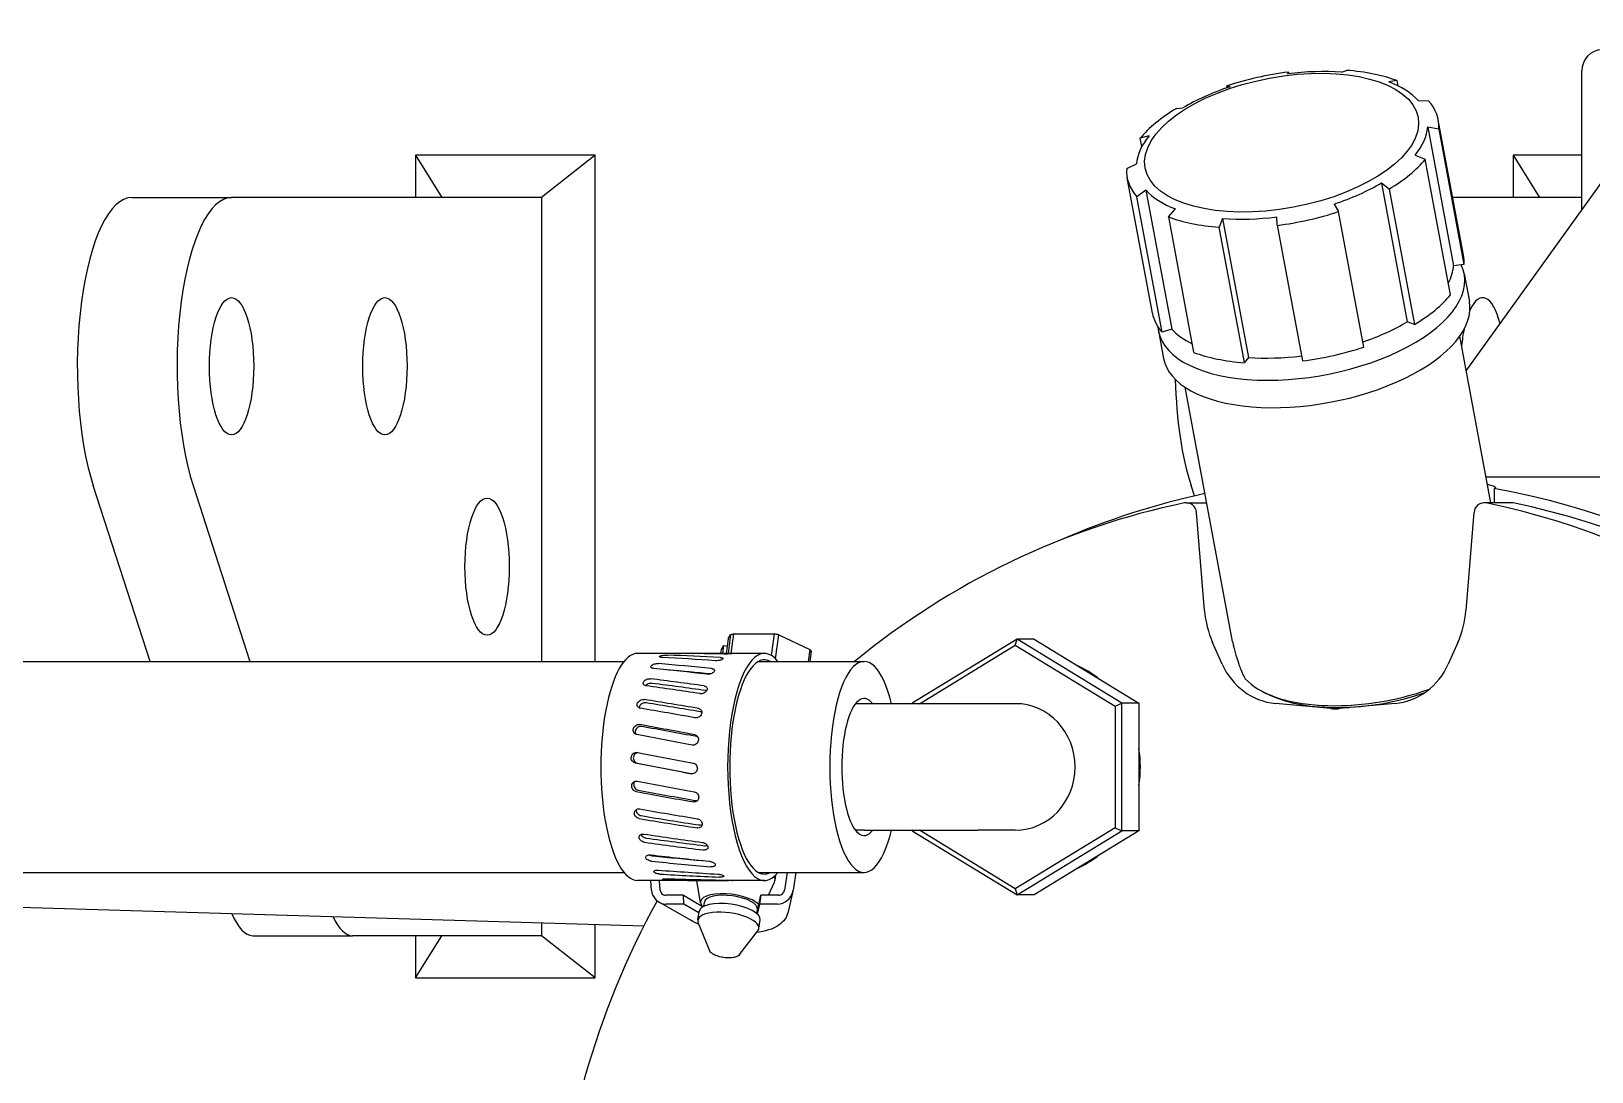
# Model space of a CAD drawing. Header units: millimetres. Extents: x -360063 to 84100, y -179792 to 59400.
# Drawn here: x 7804.4 to 7952.4, y 44048.3 to 44146.9 of the extents above; entities that cross this region are included whole.
import ezdxf

# ---------------------------------------------------------------- set-up
doc = ezdxf.new("R2010")
doc.units = ezdxf.units.MM
doc.header["$LTSCALE"] = 100
doc.layers.add('Visible', color=7, linetype='Continuous', lineweight=25)

msp = doc.modelspace()

# ---------------------------------------------------------------- linework, layer by layer
at = {"layer": 'Visible'}
for p, q in [((7923.58, 44143.05), (7923.48, 44142.89)), ((7923.58, 44143.05), (7923.61, 44142.9)), ((7928.62, 44143.04), (7929.08, 44143.22)), ((7951.41, 44129.98), (7951.41, 44143.17)), ((7918.05, 44141.67), (7917.75, 44141.75)), ((7917.79, 44141.58), (7917.75, 44141.75)), ((7933.88, 44142.25), (7933.1, 44142.13)), ((7933.88, 44142.25), (7933.97, 44141.75)), ((7912.96, 44139.61), (7913.57, 44139.67)), ((7935.89, 44140.36), (7936.87, 44140.35)), ((7940.19, 44125.69), (7937.79, 44138.54)), ((7940.45, 44114.74), (7958.06, 44139.24)), ((7910.37, 44137.03), (7909.53, 44136.78)), ((7909.68, 44135.99), (7909.53, 44136.78)), ((7937.84, 44137.66), (7936.79, 44137.85)), ((7936.79, 44137.85), (7939.25, 44124.69)), ((7937.84, 44137.66), (7940.23, 44124.81)), ((7840.81, 44135.17), (7840.81, 44131.17)), ((7840.81, 44135.17), (7843.3, 44131.17)), ((7857.84, 44135.17), (7840.81, 44135.17)), ((7857.84, 44135.17), (7852.76, 44131.17)), ((7857.84, 44087.17), (7857.84, 44135.17)), ((7908.25, 44133.92), (7909.18, 44134.36)), ((7935.6, 44135.18), (7936.56, 44134.8)), ((7938.96, 44121.95), (7936.56, 44134.8)), ((7944.91, 44135.17), (7944.91, 44131.17)), ((7944.91, 44135.17), (7947.4, 44131.17)), ((7951.41, 44135.17), (7944.91, 44135.17)), ((7910.7, 44120.2), (7908.3, 44133.04)), ((7933.13, 44131.97), (7932.4, 44132.54)), ((7932.4, 44132.54), (7934.85, 44119.38)), ((7813.91, 44131.17), (7823.37, 44131.17)), ((7852.76, 44131.17), (7823.37, 44131.17)), ((7852.76, 44131.17), (7852.76, 44087.17)), ((7910.08, 44131.85), (7909.22, 44131.23)), ((7911.62, 44118.39), (7909.22, 44131.23)), ((7910.08, 44131.85), (7912.54, 44118.69)), ((7933.13, 44131.97), (7935.53, 44119.13)), ((7951.41, 44131.17), (7939.17, 44131.17)), ((7912.21, 44129.33), (7912.87, 44130.08)), ((7912.21, 44129.33), (7914.6, 44116.49)), ((7922.51, 44128.53), (7922.49, 44129.33)), ((7927.92, 44130.54), (7928.34, 44129.83)), ((7930.73, 44116.99), (7928.34, 44129.83)), ((7917.35, 44129.17), (7917.01, 44128.36)), ((7919.41, 44115.51), (7917.01, 44128.36)), ((7917.35, 44129.17), (7919.81, 44116.01)), ((7922.51, 44128.53), (7924.91, 44115.68)), ((7940.23, 44124.81), (7939.25, 44124.69)), ((7940.26, 44123.92), (7940.75, 44121.32)), ((7935.53, 44119.13), (7934.85, 44119.38)), ((7911.26, 44118.51), (7911.75, 44115.91)), ((7912.54, 44118.69), (7911.62, 44118.39)), ((7942.78, 44102.22), (7939.84, 44118.03)), ((7919.81, 44116.01), (7919.41, 44115.51)), ((7918.28, 44089.08), (7913.78, 44113.17)), ((7942.33, 44104.67), (7969.37, 44104.67)), ((7815.64, 44087.17), (7810.25, 44103.86)), ((7819.72, 44103.86), (7825.11, 44087.17)), ((7914.68, 44102.87), (7914.36, 44103.86)), ((7943.11, 44103.57), (7943.11, 44102.22)), ((7913.92, 44102.22), (7915.83, 44102.22)), ((7915.64, 44091.99), (7914.87, 44101.31)), ((7941.18, 44101.31), (7940.41, 44091.99)), ((7944.71, 44102.22), (7942.13, 44102.22)), ((7870.69, 44089.7), (7870.45, 44087.94)), ((7870.45, 44089.31), (7870.69, 44089.7)), ((7870.75, 44087.94), (7871.01, 44089.79)), ((7871.01, 44089.79), (7874.82, 44089.79)), ((7874.82, 44089.79), (7874.54, 44087.75)), ((7874.96, 44087.41), (7875.28, 44089.7)), ((7875.28, 44089.7), (7878.22, 44088.32)), ((7864.86, 44087.94), (7861.87, 44087.94)), ((7873.89, 44087.94), (7869.73, 44087.94)), ((7869.77, 44087.94), (7869.82, 44088.32)), ((7869.82, 44088.32), (7870.06, 44088.7)), ((7869.96, 44087.94), (7870.06, 44088.7)), ((7870.06, 44088.7), (7870.35, 44088.64)), ((7870.45, 44089.31), (7870.26, 44087.94)), ((7878.22, 44088.32), (7878.06, 44087.17)), ((7878.23, 44087.17), (7878.36, 44088.13)), ((7897.86, 44089.29), (7887.92, 44083.23)), ((7888.6, 44083.17), (7897.69, 44088.72)), ((7897.69, 44088.72), (7897.86, 44089.29)), ((7897.69, 44088.72), (7907.16, 44082.94)), ((7907.79, 44083.23), (7897.86, 44089.29)), ((7899.47, 44089.29), (7897.86, 44089.29)), ((7899.47, 44089.29), (7909.41, 44083.23)), ((7917.31, 44086.92), (7916.4, 44088.97)), ((7939.65, 44088.97), (7938.74, 44086.92)), ((7732.55, 44087.17), (7860.58, 44087.17)), ((7873.31, 44087.17), (7883.35, 44087.17)), ((7921.76, 44084.01), (7921.29, 44084.24)), ((7883.35, 44083.17), (7882.54, 44083.17)), ((7894.14, 44083.17), (7883.35, 44083.17)), ((7887.99, 44083.17), (7887.92, 44083.23)), ((7887.92, 44083.23), (7887.92, 44083.17)), ((7897.69, 44083.17), (7894.14, 44083.17)), ((7907.16, 44082.94), (7907.79, 44083.23)), ((7907.16, 44082.94), (7907.16, 44071.4)), ((7909.41, 44083.23), (7907.79, 44083.23)), ((7907.79, 44071.11), (7907.79, 44083.23)), ((7909.41, 44083.23), (7909.41, 44071.11)), ((7927.61, 44082.71), (7922.35, 44083.19)), ((7933.7, 44083.19), (7928.44, 44082.71)), ((7929.07, 44082.81), (7929.32, 44082.79)), ((7883.35, 44071.17), (7882.54, 44071.17)), ((7883.35, 44071.17), (7894.14, 44071.17)), ((7887.99, 44071.17), (7887.92, 44071.11)), ((7887.92, 44071.17), (7887.92, 44071.11)), ((7887.92, 44071.11), (7897.86, 44065.05)), ((7897.69, 44065.62), (7888.6, 44071.17)), ((7897.69, 44071.17), (7894.14, 44071.17)), ((7907.16, 44071.4), (7897.69, 44065.62)), ((7897.86, 44065.05), (7907.79, 44071.11)), ((7909.41, 44071.11), (7899.47, 44065.05)), ((7907.16, 44071.4), (7907.79, 44071.11)), ((7909.41, 44071.11), (7907.79, 44071.11)), ((7732.55, 44067.17), (7860.58, 44067.17)), ((7873.31, 44067.17), (7883.35, 44067.17)), ((7876.04, 44067.17), (7875.79, 44065.48)), ((7876.87, 44067.17), (7876.62, 44065.48)), ((7862.45, 44062.07), (7708.14, 44066.71)), ((7869.91, 44066.4), (7861.87, 44066.4)), ((7863.19, 44065.48), (7863.12, 44066.4)), ((7864.02, 44065.48), (7863.95, 44066.4)), ((7867.83, 44064.28), (7867.5, 44066.4)), ((7873.89, 44066.4), (7870.84, 44066.4)), ((7874.29, 44065.01), (7874.86, 44066.24)), ((7874.91, 44066.4), (7874.98, 44066.95)), ((7866.94, 44062.6), (7863.91, 44064.35)), ((7866.21, 44065.01), (7864.52, 44065.01)), ((7866.27, 44064.17), (7864.59, 44064.17)), ((7866.21, 44065.01), (7868.09, 44063.92)), ((7866.27, 44064.17), (7866.21, 44065.01)), ((7867.69, 44063.35), (7866.27, 44064.17)), ((7868.16, 44063.95), (7868.21, 44064.35)), ((7873.44, 44064.17), (7873.22, 44063.22)), ((7873.23, 44063.55), (7873.56, 44065.01)), ((7873.56, 44065.01), (7873.44, 44064.17)), ((7875.13, 44064.17), (7873.44, 44064.17)), ((7875.25, 44065.01), (7873.56, 44065.01)), ((7876.6, 44065.38), (7876.15, 44063.42)), ((7897.69, 44065.62), (7897.86, 44065.05)), ((7899.47, 44065.05), (7897.86, 44065.05)), ((7867.59, 44062.66), (7867.7, 44063.47)), ((7873.19, 44063.26), (7873.24, 44063.65)), ((7852.76, 44062.36), (7852.76, 44061.17)), ((7857.84, 44057.17), (7857.84, 44062.21)), ((7868.69, 44059.78), (7867.62, 44062.42)), ((7871.53, 44059.38), (7873.28, 44061.63)), ((7873.38, 44061.85), (7873.49, 44062.67)), ((7825.38, 44061.17), (7834.84, 44061.17)), ((7852.76, 44061.17), (7834.84, 44061.17)), ((7840.81, 44057.17), (7843.3, 44061.17)), ((7840.81, 44061.17), (7840.81, 44057.17)), ((7857.84, 44057.17), (7852.76, 44061.17)), ((7840.81, 44057.17), (7857.84, 44057.17))]:
    msp.add_line(p, q, dxfattribs=at)
for centre, major_axis, ratio, start_param, end_param in [((7907.19, 43800.17), (0, 476.5), 0.946407, 0.109602, 2.931834), ((7901.38, 43800.17), (0, 461), 0.946407, 6.257012, 9.247012), ((7953.3, 44143.17), (0, 2), 0.946407, 0, 1.570796), ((7923.05, 44135.79), (14.75, 2.75), 0.473204, 1.446848, 1.848274), ((7922.99, 44136.11), (13.76, 2.57), 0.473204, 1.062876, 1.446848), ((7923.05, 44135.79), (14.75, 2.75), 0.473204, 0.66145, 1.062876), ((7922.99, 44136.11), (13.76, 2.57), 0.473204, 1.848274, 2.232247), ((7922.99, 44136.11), (13.76, 2.57), 0.473204, 0.277478, 0.66145), ((7923.05, 44135.79), (14.75, 2.75), 0.473204, 6.159237, 6.560663), ((7923.05, 44135.79), (14.75, 2.75), 0.473204, 2.232247, 2.633672), ((7922.99, 44136.11), (-13.76, -2.57), 0.473204, 5.775265, 6.159237), ((7922.99, 44136.11), (13.76, 2.57), 0.473204, 5.775265, 6.159237), ((7923.05, 44135.79), (-14.75, -2.75), 0.473204, 6.159237, 6.560663), ((7923.05, 44135.79), (-14.75, -2.75), 0.473204, 2.232247, 2.633672), ((7922.99, 44136.11), (-13.76, -2.57), 0.473204, 1.848274, 2.232247), ((7813.91, 44115.17), (0, 16), 0.322975, 0, 2.356194), ((7823.37, 44115.17), (0, 16), 0.322975, 0, 2.356194), ((7922.99, 44136.11), (-13.76, -2.57), 0.473204, 0.277478, 0.66145), ((7923.05, 44135.79), (-14.75, -2.75), 0.473204, 0.66145, 1.062876), ((7922.99, 44136.11), (-13.76, -2.57), 0.473204, 1.062876, 1.446848), ((7923.05, 44135.79), (-14.75, -2.75), 0.473204, 1.446848, 1.848274), ((7925.44, 44122.94), (14.75, 2.75), 0.473204, 6.159237, 6.283185), ((7925.76, 44121.21), (14.5, 2.7), 0.473204, 3.083056, 6.412428), ((7925.44, 44122.94), (13.76, 2.57), 0.473204, 5.923959, 6.159237), ((7925.44, 44122.94), (-14.75, -2.75), 0.473204, 2.232247, 2.633672), ((7942.01, 44115.17), (0, 6.5), 0.322975, 5.381474, 6.899903), ((7926.25, 44118.61), (-14.5, -2.7), 0.473204, 0, 3.141593), ((7925.44, 44122.94), (-14.75, -2.75), 0.473204, 0, 0.277478), ((7925.44, 44122.94), (-13.76, -2.57), 0.473204, 1.86868, 2.232247), ((7925.44, 44122.94), (-13.76, -2.57), 0.473204, 0.277478, 0.563358), ((7942.01, 44115.17), (0, 6.5), 0.322975, 1.000119, 1.267787), ((7925.44, 44122.94), (-14.75, -2.75), 0.473204, 0.66145, 1.062876), ((7925.44, 44122.94), (-13.76, -2.57), 0.473204, 1.062876, 1.437944), ((7925.44, 44122.94), (-14.75, -2.75), 0.473204, 1.446848, 1.848274), ((7918.01, 44115.17), (0, 16), 0.322975, 1.649318, 2.356194), ((7930.61, 44025.17), (0, 79.5), 0.946407, 0.199935, 0.391041), ((7930.61, 44025.17), (0, -79.5), 0.946407, 0.055233, 2.97471), ((7928.02, 44025.17), (0, 78.5), 0.946407, 0.193462, 0.660299), ((7913.92, 44101.22), (0, 1), 0.946407, 4.799655, 6.476647), ((7928.02, 44025.17), (0, 78.5), 0.946407, 3.199258, 6.089723), ((7930.61, 44025.17), (0, 78.5), 0.946407, 3.167839, 6.089723), ((7942.13, 44101.22), (0, 1), 0.946407, 6.089723, 7.766715), ((7944.71, 44101.22), (0, 1), 0.946407, 6.089723, 6.283185), ((7924.12, 44092.77), (0, 9), 0.946407, 1.658063, 2.007129), ((7931.93, 44092.77), (0, -9), 0.946407, 1.134464, 1.48353), ((7874.09, 44088.22), (4.4, -0.61), 0.373901, 2.39679, 2.503371), ((7874.09, 44088.22), (4.4, -0.61), 0.373901, 1.349593, 1.456174), ((7861.87, 44077.17), (0, 10.77), 0.322975, 0, 3.141593), ((7865.17, 44077.17), (-52.94, 0.18), 0.203397, 4.620361, 4.714837), ((7870.58, 44077.17), (-52.94, 0.18), 0.203397, 4.713335, 4.78039), ((7873.89, 44077.17), (0, -10.77), 0.322975, 2.761256, 6.663522), ((7873.89, 44077.17), (0, -10.16), 0.322975, 2.963888, 6.46089), ((7874.09, 44088.22), (4.4, -0.61), 0.373901, 0.302395, 0.408976), ((7883.35, 44077.17), (0, -10), 0.326, 2.214297, 7.210481), ((7936.69, 44062.64), (-18.17, 28.33), 0.12397, 0.305795, 0.466491), ((7865.17, 44077.17), (-53.42, 5.84), 0.169364, 4.669657, 4.764134), ((7870.58, 44077.17), (-53.42, 5.84), 0.169364, 4.762631, 4.857108), ((7865.17, 44077.17), (-53.07, 3.16), 0.194007, 4.647611, 4.742088), ((7870.58, 44077.17), (-53.07, 3.16), 0.194007, 4.740585, 4.835062), ((7870.58, 44077.17), (50.4, -5.51), 0.169364, 1.625118, 1.703451), ((7899.63, 44077.17), (0, -10.48), 0.946407, 2.508437, 2.727551), ((7922.88, 44089.67), (0, -6.5), 0.946407, 5.148721, 6.195919), ((7933.17, 44089.67), (0, -6.5), 0.946407, 0.087266, 1.134464), ((7870.58, 44077.17), (53.98, -8.02), 0.133061, 1.634953, 1.72943), ((7870.58, 44077.17), (-50.92, 7.57), 0.133061, 4.7765, 4.876664), ((7931.66, 44089.6), (-13.03, -2.43), 0.473204, 0.288253, 1.900954), ((7870.58, 44077.17), (54.7, -9.6), 0.08939, 1.640236, 1.734713), ((7865.17, 44077.17), (53.98, -8.02), 0.133061, 1.541979, 1.636456), ((7883.35, 44077.17), (0, -6.5), 0.326, 2.746802, 6.677976), ((7931.74, 44089.17), (12.53, 2.34), 0.473204, 3.708647, 5.009278), ((7865.17, 44077.17), (54.7, -9.6), 0.08939, 1.547262, 1.641739), ((7870.58, 44077.17), (-51.6, 9.05), 0.08939, 4.781784, 4.881947), ((7897.69, 44077.17), (0, 6), 0.946407, 3.141593, 6.283185), ((7928.02, 44087.69), (0, -5), 0.946407, 6.195919, 6.370452), ((7870.58, 44077.17), (55.53, -10.51), 0.042295, 1.638144, 1.732621), ((7870.58, 44077.17), (-52.39, 9.92), 0.042295, 4.779692, 4.879855), ((7865.17, 44077.17), (55.53, -10.51), 0.042295, 1.54517, 1.639647), ((7865.17, 44077.17), (56.41, -10.77), 0.00502, 4.650928, 4.745405), ((7870.58, 44077.17), (56.41, -10.77), 0.00502, 4.557954, 4.652431), ((7865.17, 44077.17), (-53.21, 10.16), 0.00502, 1.509291, 1.608031), ((7899.63, 44077.17), (0, -10.48), 0.946407, 1.402442, 1.739151), ((7865.17, 44077.17), (57.27, -10.38), 0.05004, 4.661396, 4.755872), ((7870.58, 44077.17), (57.27, -10.38), 0.05004, 4.568422, 4.662898), ((7865.17, 44077.17), (-54.03, 9.79), 0.05004, 1.519758, 1.619921), ((7870.58, 44077.17), (58.08, -9.39), 0.090737, 4.579993, 4.67447), ((7865.17, 44077.17), (58.08, -9.39), 0.090737, 4.672967, 4.767444), ((7865.17, 44077.17), (-54.79, 8.86), 0.090737, 1.531329, 1.631493), ((7870.58, 44077.17), (58.78, -7.85), 0.125387, 4.591158, 4.685635), ((7865.17, 44077.17), (-55.45, 7.41), 0.125387, 1.542494, 1.642658), ((7865.17, 44077.17), (58.78, -7.85), 0.125387, 4.684132, 4.778609), ((7870.58, 44077.17), (59.33, -5.84), 0.15248, 4.601007, 4.695483), ((7865.17, 44077.17), (-55.97, 5.51), 0.15248, 1.552343, 1.637275), ((7899.63, 44077.17), (0, -10.48), 0.946407, 0.414042, 0.633156), ((7865.17, 44077.17), (59.33, -5.84), 0.15248, 4.693981, 4.788457), ((7870.58, 44077.17), (59.71, -3.47), 0.170741, 4.609297, 4.703774), ((7865.17, 44077.17), (59.71, -3.47), 0.170741, 4.702271, 4.796748), ((7870.58, 44077.17), (59.89, -0.88), 0.179235, 4.616422, 4.710899), ((7865.17, 44077.17), (59.89, -0.88), 0.179235, 4.709396, 4.803873), ((7871.13, 44066.92), (3.77, -0.52), 0.373901, 6.170065, 6.554398), ((7928.02, 44025.17), (0, -78.5), 0.946407, 4.187872, 6.035192), ((7864.49, 44065.48), (-0.89, 1.03), 0.926135, 0.896023, 2.46682), ((7864.49, 44065.48), (-0.32, 0.37), 0.926135, 0.896023, 2.46682), ((7870.73, 44064), (-2.89, 0.4), 0.373901, 3.619128, 6.645968), ((7870.6, 44063.07), (-2.89, 0.4), 0.373901, 3.141593, 6.283185), ((7870.73, 44064), (-2.52, 0.35), 0.373901, 3.141593, 6.283185), ((7875.32, 44065.48), (0.99, 1.01), 0.859927, 3.843026, 5.413823), ((7875.32, 44065.48), (0.356, 0.362), 0.859927, 3.843026, 5.413823), ((7825.38, 44071.17), (0, -10), 0.322975, 5.627258, 6.283185), ((7834.84, 44071.17), (0, -10), 0.322975, 5.676047, 6.283185), ((7870.48, 44062.25), (-2.89, 0.4), 0.373901, 2.929675, 6.495103)]:
    msp.add_ellipse(centre, major_axis=major_axis, ratio=ratio, start_param=start_param, end_param=end_param, dxfattribs=at)
for centre, major_axis, ratio in [((7922.94, 44136.37), (-12.94, -2.41), 0.473204), ((7823.37, 44115.17), (0, 6.5), 0.322975), ((7837.91, 44115.17), (0, 6.5), 0.322975), ((7847.6, 44096.17), (0, -6.5), 0.322975)]:
    msp.add_ellipse(centre, major_axis=major_axis, ratio=ratio, dxfattribs=at)
for points, knots in [([(7942.45, 44103.99), (7942.53, 44103.97), (7942.6, 44103.95), (7942.95, 44103.85), (7943.12, 44103.77), (7943.26, 44103.65), (7943.23, 44103.6), (7943.11, 44103.57)], [-0.982777, -0.982777, -0.982777, -0.982777, -0.9092327, -0.9092327, -0.6061551, -0.6061551, -0.3233184, -0.3233184, -0.3233184, -0.3233184]), ([(7865.08, 44087.94), (7865.05, 44087.94), (7865.02, 44087.94), (7864.94, 44087.94), (7864.9, 44087.94), (7864.87, 44087.94), (7864.87, 44087.94), (7864.86, 44087.94)], [-0.29753896, -0.29753896, -0.29753896, -0.29753896, -0.28725487, -0.28725487, -0.2681189, -0.2681189, -0.26607728, -0.26607728, -0.26607728, -0.26607728]), ([(7870.57, 44087.94), (7870.6, 44087.94), (7870.63, 44087.94), (7870.71, 44087.94), (7870.75, 44087.94), (7870.81, 44087.93), (7870.83, 44087.93), (7870.83, 44087.93), (7870.82, 44087.92), (7870.78, 44087.91), (7870.75, 44087.91), (7870.66, 44087.9), (7870.6, 44087.89), (7870.49, 44087.89), (7870.42, 44087.88), (7870.29, 44087.88), (7870.22, 44087.87), (7870.16, 44087.87), (7870.13, 44087.87), (7870.1, 44087.87), (7870.08, 44087.88)], [-0.1443435, -0.1443435, -0.1443435, -0.1443435, -0.1340594, -0.1340594, -0.1149235, -0.1149235, -0.0957789, -0.0957789, -0.0766343, -0.0766343, -0.0574564, -0.0574564, -0.0382786, -0.0382786, -0.0191393, -0.0191393, 0, 0, 0, 0.0088535, 0.0088535, 0.0088535, 0.0088535]), ([(7863.4, 44086.51), (7863.37, 44086.51), (7863.34, 44086.52), (7863.26, 44086.54), (7863.21, 44086.56), (7863.15, 44086.6), (7863.13, 44086.63), (7863.12, 44086.69), (7863.13, 44086.72), (7863.16, 44086.78), (7863.2, 44086.81), (7863.28, 44086.86), (7863.33, 44086.89), (7863.45, 44086.93), (7863.51, 44086.94), (7863.65, 44086.96), (7863.71, 44086.97), (7863.8, 44086.97), (7863.83, 44086.97), (7863.86, 44086.97)], [-0.297539, -0.297539, -0.297539, -0.297539, -0.2872549, -0.2872549, -0.2681189, -0.2681189, -0.2489743, -0.2489743, -0.2298297, -0.2298297, -0.2106519, -0.2106519, -0.191474, -0.191474, -0.1723347, -0.1723347, -0.1531954, -0.1531954, -0.1443419, -0.1443419, -0.1443419, -0.1443419]), ([(7864.21, 44087.56), (7864.18, 44087.56), (7864.15, 44087.56), (7864.07, 44087.57), (7864.03, 44087.58), (7863.97, 44087.6), (7863.95, 44087.62), (7863.94, 44087.65), (7863.95, 44087.66), (7863.99, 44087.69), (7864.03, 44087.7), (7864.11, 44087.73), (7864.17, 44087.74), (7864.28, 44087.76), (7864.35, 44087.76), (7864.49, 44087.77), (7864.55, 44087.78), (7864.64, 44087.78), (7864.67, 44087.78), (7864.7, 44087.77)], [-0.297539, -0.297539, -0.297539, -0.297539, -0.2872549, -0.2872549, -0.2681189, -0.2681189, -0.2489743, -0.2489743, -0.2298297, -0.2298297, -0.210663, -0.210663, -0.1914964, -0.1914964, -0.1723459, -0.1723459, -0.1531954, -0.1531954, -0.1443422, -0.1443422, -0.1443422, -0.1443422]), ([(7868.89, 44086.5), (7868.92, 44086.5), (7868.95, 44086.49), (7869.03, 44086.47), (7869.07, 44086.45), (7869.13, 44086.41), (7869.15, 44086.38), (7869.17, 44086.31), (7869.16, 44086.27), (7869.13, 44086.21), (7869.1, 44086.17), (7869.01, 44086.1), (7868.96, 44086.07), (7868.85, 44086.02), (7868.79, 44085.99), (7868.66, 44085.96), (7868.59, 44085.96), (7868.53, 44085.96), (7868.5, 44085.96), (7868.47, 44085.96), (7868.44, 44085.96)], [-0.1443435, -0.1443435, -0.1443435, -0.1443435, -0.1340594, -0.1340594, -0.1149235, -0.1149235, -0.0957789, -0.0957789, -0.0766343, -0.0766343, -0.0574564, -0.0574564, -0.0382786, -0.0382786, -0.0191393, -0.0191393, 0, 0, 0, 0.0088535, 0.0088535, 0.0088535, 0.0088535]), ([(7869.7, 44087.55), (7869.73, 44087.55), (7869.76, 44087.55), (7869.84, 44087.54), (7869.88, 44087.52), (7869.94, 44087.5), (7869.96, 44087.48), (7869.97, 44087.45), (7869.96, 44087.43), (7869.92, 44087.39), (7869.89, 44087.36), (7869.8, 44087.32), (7869.75, 44087.3), (7869.63, 44087.27), (7869.57, 44087.26), (7869.43, 44087.24), (7869.36, 44087.24), (7869.3, 44087.24), (7869.28, 44087.24), (7869.25, 44087.24), (7869.22, 44087.24)], [-0.1443435, -0.1443435, -0.1443435, -0.1443435, -0.1340594, -0.1340594, -0.1149235, -0.1149235, -0.0957789, -0.0957789, -0.0766343, -0.0766343, -0.0574564, -0.0574564, -0.0382786, -0.0382786, -0.0191393, -0.0191393, 0, 0, 0, 0.0088535, 0.0088535, 0.0088535, 0.0088535]), ([(7918.87, 44086.92), (7918.93, 44086.75), (7919, 44086.58), (7919.2, 44086.09), (7919.35, 44085.78), (7919.5, 44085.52)], [0.2812621, 0.2812621, 0.2812621, 0.2812621, 0.3377415, 0.3377415, 0.449448, 0.449448, 0.449448, 0.449448]), ([(7862.7, 44084.86), (7862.67, 44084.87), (7862.63, 44084.88), (7862.55, 44084.9), (7862.51, 44084.93), (7862.44, 44084.99), (7862.42, 44085.03), (7862.4, 44085.12), (7862.4, 44085.16), (7862.44, 44085.25), (7862.46, 44085.29), (7862.54, 44085.37), (7862.6, 44085.41), (7862.7, 44085.47), (7862.77, 44085.49), (7862.9, 44085.53), (7862.97, 44085.54), (7863.05, 44085.54), (7863.08, 44085.53), (7863.11, 44085.53)], [-0.297539, -0.297539, -0.297539, -0.297539, -0.2872549, -0.2872549, -0.2681189, -0.2681189, -0.2489743, -0.2489743, -0.2298297, -0.2298297, -0.210663, -0.210663, -0.1914964, -0.1914964, -0.1723459, -0.1723459, -0.1531954, -0.1531954, -0.1443422, -0.1443422, -0.1443422, -0.1443422]), ([(7863.25, 44085.09), (7863.22, 44085.1), (7863.19, 44085.1), (7863.1, 44085.1), (7863.04, 44085.09), (7862.91, 44085.06), (7862.84, 44085.03), (7862.73, 44084.97), (7862.68, 44084.94), (7862.64, 44084.89), (7862.63, 44084.89), (7862.63, 44084.88)], [0.14435538, 0.14435538, 0.14435538, 0.14435538, 0.15320907, 0.15320907, 0.17234884, 0.17234884, 0.1914886, 0.1914886, 0.21067165, 0.21067165, 0.21352975, 0.21352975, 0.21352975, 0.21352975]), ([(7862.15, 44082.73), (7862.12, 44082.73), (7862.09, 44082.74), (7862, 44082.78), (7861.96, 44082.81), (7861.89, 44082.89), (7861.86, 44082.93), (7861.83, 44083.04), (7861.83, 44083.1), (7861.85, 44083.2), (7861.88, 44083.26), (7861.95, 44083.36), (7862, 44083.41), (7862.1, 44083.48), (7862.16, 44083.51), (7862.29, 44083.56), (7862.36, 44083.57), (7862.45, 44083.57), (7862.47, 44083.56), (7862.5, 44083.56)], [-0.297539, -0.297539, -0.297539, -0.297539, -0.2872549, -0.2872549, -0.2681189, -0.2681189, -0.2489743, -0.2489743, -0.2298297, -0.2298297, -0.2106519, -0.2106519, -0.191474, -0.191474, -0.1723347, -0.1723347, -0.1531954, -0.1531954, -0.1443419, -0.1443419, -0.1443419, -0.1443419]), ([(7868.19, 44084.85), (7868.22, 44084.85), (7868.25, 44084.84), (7868.33, 44084.81), (7868.38, 44084.78), (7868.44, 44084.72), (7868.47, 44084.68), (7868.49, 44084.59), (7868.48, 44084.54), (7868.46, 44084.45), (7868.43, 44084.4), (7868.35, 44084.3), (7868.3, 44084.26), (7868.2, 44084.19), (7868.14, 44084.16), (7868.01, 44084.12), (7867.94, 44084.11), (7867.88, 44084.11), (7867.85, 44084.11), (7867.82, 44084.11), (7867.8, 44084.12)], [-0.1443435, -0.1443435, -0.1443435, -0.1443435, -0.1340595, -0.1340595, -0.1149235, -0.1149235, -0.0957789, -0.0957789, -0.0766343, -0.0766343, -0.0574676, -0.0574676, -0.038301, -0.038301, -0.0191505, -0.0191505, 0, 0, 0, 0.0088533, 0.0088533, 0.0088533, 0.0088533]), ([(7868.42, 44084.39), (7868.42, 44084.39), (7868.42, 44084.39), (7868.39, 44084.41), (7868.36, 44084.41), (7868.33, 44084.42)], [0.43973411, 0.43973411, 0.43973411, 0.43973411, 0.44049121, 0.44049121, 0.45077533, 0.45077533, 0.45077533, 0.45077533]), ([(7862.67, 44083.24), (7862.64, 44083.25), (7862.62, 44083.25), (7862.53, 44083.25), (7862.46, 44083.24), (7862.33, 44083.2), (7862.27, 44083.17), (7862.17, 44083.09), (7862.12, 44083.05), (7862.05, 44082.94), (7862.02, 44082.89), (7862.01, 44082.82), (7862.01, 44082.8), (7862, 44082.78)], [0.14435538, 0.14435538, 0.14435538, 0.14435538, 0.15320907, 0.15320907, 0.17234884, 0.17234884, 0.1914886, 0.1914886, 0.21067165, 0.21067165, 0.2298547, 0.2298547, 0.23632972, 0.23632972, 0.23632972, 0.23632972]), ([(7867.64, 44082.71), (7867.68, 44082.71), (7867.71, 44082.7), (7867.79, 44082.67), (7867.84, 44082.63), (7867.91, 44082.55), (7867.94, 44082.5), (7867.97, 44082.39), (7867.97, 44082.34), (7867.95, 44082.22), (7867.93, 44082.16), (7867.86, 44082.05), (7867.81, 44082), (7867.71, 44081.92), (7867.66, 44081.88), (7867.53, 44081.84), (7867.46, 44081.83), (7867.4, 44081.83), (7867.38, 44081.83), (7867.35, 44081.83), (7867.32, 44081.83)], [-0.1443435, -0.1443435, -0.1443435, -0.1443435, -0.1340594, -0.1340594, -0.1149235, -0.1149235, -0.0957789, -0.0957789, -0.0766343, -0.0766343, -0.0574564, -0.0574564, -0.0382786, -0.0382786, -0.0191393, -0.0191393, 0, 0, 0, 0.0088535, 0.0088535, 0.0088535, 0.0088535]), ([(7867.96, 44082.34), (7867.95, 44082.35), (7867.93, 44082.36), (7867.88, 44082.39), (7867.84, 44082.39), (7867.81, 44082.4)], [0.43318713, 0.43318713, 0.43318713, 0.43318713, 0.44049121, 0.44049121, 0.45077533, 0.45077533, 0.45077533, 0.45077533]), ([(7861.8, 44080.24), (7861.76, 44080.24), (7861.73, 44080.25), (7861.64, 44080.29), (7861.59, 44080.33), (7861.52, 44080.41), (7861.49, 44080.47), (7861.45, 44080.59), (7861.44, 44080.65), (7861.46, 44080.77), (7861.48, 44080.84), (7861.54, 44080.95), (7861.58, 44081.01), (7861.68, 44081.09), (7861.74, 44081.13), (7861.86, 44081.18), (7861.93, 44081.19), (7862.02, 44081.19), (7862.05, 44081.19), (7862.07, 44081.18)], [-0.297539, -0.297539, -0.297539, -0.297539, -0.2872549, -0.2872549, -0.2681189, -0.2681189, -0.2489743, -0.2489743, -0.2298297, -0.2298297, -0.2106519, -0.2106519, -0.191474, -0.191474, -0.1723347, -0.1723347, -0.1531954, -0.1531954, -0.1443419, -0.1443419, -0.1443419, -0.1443419]), ([(7862.26, 44081.01), (7862.24, 44081.01), (7862.21, 44081.01), (7862.12, 44081.01), (7862.05, 44081), (7861.93, 44080.95), (7861.87, 44080.92), (7861.77, 44080.83), (7861.73, 44080.78), (7861.67, 44080.66), (7861.65, 44080.6), (7861.63, 44080.48), (7861.64, 44080.41), (7861.67, 44080.32), (7861.68, 44080.3), (7861.69, 44080.27)], [0.1443554, 0.1443554, 0.1443554, 0.1443554, 0.1532091, 0.1532091, 0.1723488, 0.1723488, 0.1914886, 0.1914886, 0.2106717, 0.2106717, 0.2298547, 0.2298547, 0.2490004, 0.2490004, 0.2586836, 0.2586836, 0.2586836, 0.2586836]), ([(7867.29, 44080.22), (7867.32, 44080.21), (7867.35, 44080.2), (7867.44, 44080.17), (7867.49, 44080.13), (7867.57, 44080.04), (7867.6, 44079.99), (7867.64, 44079.87), (7867.65, 44079.8), (7867.64, 44079.68), (7867.62, 44079.61), (7867.56, 44079.49), (7867.52, 44079.43), (7867.43, 44079.34), (7867.37, 44079.3), (7867.25, 44079.25), (7867.19, 44079.24), (7867.13, 44079.24), (7867.1, 44079.24), (7867.07, 44079.24), (7867.04, 44079.25)], [-0.1443435, -0.1443435, -0.1443435, -0.1443435, -0.1340595, -0.1340595, -0.1149235, -0.1149235, -0.0957789, -0.0957789, -0.0766343, -0.0766343, -0.0574676, -0.0574676, -0.038301, -0.038301, -0.0191505, -0.0191505, 0, 0, 0, 0.0088533, 0.0088533, 0.0088533, 0.0088533]), ([(7867.58, 44080.01), (7867.58, 44080.02), (7867.58, 44080.02), (7867.54, 44080.03), (7867.51, 44080.04), (7867.48, 44080.05)], [0.43949333, 0.43949333, 0.43949333, 0.43949333, 0.44049121, 0.44049121, 0.45077533, 0.45077533, 0.45077533, 0.45077533]), ([(7861.66, 44077.55), (7861.62, 44077.55), (7861.59, 44077.57), (7861.5, 44077.6), (7861.44, 44077.64), (7861.36, 44077.73), (7861.32, 44077.79), (7861.28, 44077.92), (7861.27, 44077.98), (7861.27, 44078.11), (7861.29, 44078.18), (7861.34, 44078.3), (7861.38, 44078.36), (7861.47, 44078.45), (7861.52, 44078.49), (7861.64, 44078.54), (7861.71, 44078.55), (7861.8, 44078.55), (7861.82, 44078.55), (7861.85, 44078.55)], [-0.297539, -0.297539, -0.297539, -0.297539, -0.2872549, -0.2872549, -0.2681189, -0.2681189, -0.2489743, -0.2489743, -0.2298297, -0.2298297, -0.210663, -0.210663, -0.1914964, -0.1914964, -0.1723459, -0.1723459, -0.1531954, -0.1531954, -0.1443422, -0.1443422, -0.1443422, -0.1443422]), ([(7861.93, 44078.53), (7861.88, 44078.53), (7861.83, 44078.52), (7861.72, 44078.47), (7861.66, 44078.43), (7861.57, 44078.34), (7861.54, 44078.28), (7861.48, 44078.16), (7861.47, 44078.09), (7861.46, 44077.96), (7861.48, 44077.9), (7861.52, 44077.77), (7861.56, 44077.71), (7861.64, 44077.62), (7861.7, 44077.58), (7861.79, 44077.54), (7861.82, 44077.53), (7861.85, 44077.53)], [0.1570592, 0.1570592, 0.1570592, 0.1570592, 0.1723614, 0.1723614, 0.1915138, 0.1915138, 0.2106842, 0.2106842, 0.2298547, 0.2298547, 0.2490004, 0.2490004, 0.2681461, 0.2681461, 0.2872821, 0.2872821, 0.2975663, 0.2975663, 0.2975663, 0.2975663]), ([(7867.15, 44077.53), (7867.18, 44077.53), (7867.22, 44077.52), (7867.31, 44077.48), (7867.36, 44077.44), (7867.44, 44077.35), (7867.48, 44077.29), (7867.53, 44077.16), (7867.54, 44077.1), (7867.54, 44076.97), (7867.53, 44076.9), (7867.48, 44076.77), (7867.45, 44076.72), (7867.36, 44076.63), (7867.31, 44076.59), (7867.19, 44076.54), (7867.13, 44076.52), (7867.07, 44076.52), (7867.04, 44076.52), (7867.01, 44076.53), (7866.98, 44076.53)], [-0.1443435, -0.1443435, -0.1443435, -0.1443435, -0.1340595, -0.1340595, -0.1149235, -0.1149235, -0.0957789, -0.0957789, -0.0766343, -0.0766343, -0.0574676, -0.0574676, -0.038301, -0.038301, -0.0191505, -0.0191505, 0, 0, 0, 0.0088533, 0.0088533, 0.0088533, 0.0088533]), ([(7861.74, 44074.84), (7861.7, 44074.84), (7861.67, 44074.85), (7861.57, 44074.89), (7861.52, 44074.93), (7861.43, 44075.02), (7861.39, 44075.07), (7861.33, 44075.2), (7861.31, 44075.26), (7861.31, 44075.39), (7861.31, 44075.46), (7861.36, 44075.58), (7861.39, 44075.64), (7861.47, 44075.73), (7861.53, 44075.77), (7861.64, 44075.82), (7861.71, 44075.83), (7861.79, 44075.83), (7861.82, 44075.83), (7861.85, 44075.82)], [-0.297539, -0.297539, -0.297539, -0.297539, -0.2872549, -0.2872549, -0.2681189, -0.2681189, -0.2489743, -0.2489743, -0.2298297, -0.2298297, -0.210663, -0.210663, -0.1914964, -0.1914964, -0.1723459, -0.1723459, -0.1531954, -0.1531954, -0.1443422, -0.1443422, -0.1443422, -0.1443422]), ([(7861.62, 44075.81), (7861.58, 44075.76), (7861.55, 44075.71), (7861.51, 44075.59), (7861.5, 44075.52), (7861.51, 44075.4), (7861.52, 44075.33), (7861.58, 44075.21), (7861.62, 44075.15), (7861.71, 44075.06), (7861.77, 44075.02), (7861.86, 44074.99), (7861.89, 44074.98), (7861.93, 44074.97)], [0.1929889, 0.1929889, 0.1929889, 0.1929889, 0.2106842, 0.2106842, 0.2298547, 0.2298547, 0.2490004, 0.2490004, 0.2681461, 0.2681461, 0.2872821, 0.2872821, 0.2975663, 0.2975663, 0.2975663, 0.2975663]), ([(7867.23, 44074.82), (7867.26, 44074.81), (7867.3, 44074.8), (7867.39, 44074.77), (7867.45, 44074.73), (7867.54, 44074.64), (7867.58, 44074.58), (7867.64, 44074.46), (7867.66, 44074.4), (7867.67, 44074.27), (7867.66, 44074.21), (7867.63, 44074.09), (7867.59, 44074.03), (7867.52, 44073.95), (7867.47, 44073.91), (7867.35, 44073.86), (7867.29, 44073.85), (7867.23, 44073.85), (7867.2, 44073.85), (7867.17, 44073.85), (7867.14, 44073.86)], [-0.1443435, -0.1443435, -0.1443435, -0.1443435, -0.1340595, -0.1340595, -0.1149235, -0.1149235, -0.0957789, -0.0957789, -0.0766343, -0.0766343, -0.0574676, -0.0574676, -0.038301, -0.038301, -0.0191505, -0.0191505, 0, 0, 0, 0.0088533, 0.0088533, 0.0088533, 0.0088533]), ([(7862.03, 44072.27), (7862, 44072.28), (7861.96, 44072.29), (7861.87, 44072.32), (7861.81, 44072.36), (7861.71, 44072.44), (7861.66, 44072.49), (7861.6, 44072.6), (7861.58, 44072.67), (7861.56, 44072.78), (7861.56, 44072.85), (7861.6, 44072.96), (7861.63, 44073.01), (7861.7, 44073.1), (7861.75, 44073.13), (7861.86, 44073.18), (7861.92, 44073.19), (7862.01, 44073.19), (7862.04, 44073.19), (7862.07, 44073.19)], [-0.297539, -0.297539, -0.297539, -0.297539, -0.2872549, -0.2872549, -0.2681189, -0.2681189, -0.2489743, -0.2489743, -0.2298297, -0.2298297, -0.210663, -0.210663, -0.1914964, -0.1914964, -0.1723459, -0.1723459, -0.1531954, -0.1531954, -0.1443422, -0.1443422, -0.1443422, -0.1443422]), ([(7861.74, 44073.12), (7861.74, 44073.08), (7861.74, 44073.04), (7861.75, 44072.94), (7861.77, 44072.88), (7861.84, 44072.77), (7861.88, 44072.72), (7861.98, 44072.64), (7862.04, 44072.6), (7862.14, 44072.57), (7862.17, 44072.56), (7862.21, 44072.55)], [0.21686265, 0.21686265, 0.21686265, 0.21686265, 0.2298547, 0.2298547, 0.24900042, 0.24900042, 0.26814613, 0.26814613, 0.28728214, 0.28728214, 0.29756626, 0.29756626, 0.29756626, 0.29756626]), ([(7867.34, 44073.99), (7867.37, 44073.98), (7867.4, 44073.98), (7867.42, 44073.98), (7867.47, 44073.98), (7867.52, 44073.99), (7867.57, 44074)], [0.29756471, 0.29756471, 0.29756471, 0.29756471, 0.30641814, 0.30641814, 0.30641814, 0.32158132, 0.32158132, 0.32158132, 0.32158132]), ([(7867.53, 44072.26), (7867.56, 44072.25), (7867.6, 44072.24), (7867.7, 44072.21), (7867.76, 44072.17), (7867.85, 44072.1), (7867.9, 44072.04), (7867.97, 44071.93), (7867.99, 44071.88), (7868.01, 44071.76), (7868.01, 44071.71), (7867.98, 44071.6), (7867.96, 44071.55), (7867.89, 44071.47), (7867.84, 44071.44), (7867.73, 44071.4), (7867.67, 44071.38), (7867.61, 44071.38), (7867.58, 44071.38), (7867.55, 44071.39), (7867.52, 44071.39)], [-0.1443435, -0.1443435, -0.1443435, -0.1443435, -0.1340595, -0.1340595, -0.1149235, -0.1149235, -0.0957789, -0.0957789, -0.0766343, -0.0766343, -0.0574676, -0.0574676, -0.038301, -0.038301, -0.0191505, -0.0191505, 0, 0, 0, 0.0088533, 0.0088533, 0.0088533, 0.0088533]), ([(7867.7, 44071.67), (7867.72, 44071.67), (7867.75, 44071.66), (7867.78, 44071.66), (7867.84, 44071.66), (7867.9, 44071.67), (7867.98, 44071.7), (7867.99, 44071.71), (7868.01, 44071.72)], [0.29756471, 0.29756471, 0.29756471, 0.29756471, 0.30641814, 0.30641814, 0.30641814, 0.32557049, 0.32557049, 0.33147589, 0.33147589, 0.33147589, 0.33147589]), ([(7862.53, 44070.02), (7862.49, 44070.03), (7862.46, 44070.04), (7862.36, 44070.07), (7862.3, 44070.1), (7862.19, 44070.16), (7862.14, 44070.21), (7862.07, 44070.3), (7862.04, 44070.36), (7862.02, 44070.46), (7862.01, 44070.51), (7862.04, 44070.61), (7862.06, 44070.65), (7862.13, 44070.73), (7862.18, 44070.76), (7862.29, 44070.8), (7862.35, 44070.81), (7862.44, 44070.81), (7862.47, 44070.81), (7862.5, 44070.8)], [-0.297539, -0.297539, -0.297539, -0.297539, -0.2872549, -0.2872549, -0.2681189, -0.2681189, -0.2489743, -0.2489743, -0.2298297, -0.2298297, -0.2106519, -0.2106519, -0.191474, -0.191474, -0.1723347, -0.1723347, -0.1531954, -0.1531954, -0.1443419, -0.1443419, -0.1443419, -0.1443419]), ([(7862.19, 44070.76), (7862.21, 44070.73), (7862.23, 44070.69), (7862.29, 44070.61), (7862.34, 44070.57), (7862.44, 44070.5), (7862.51, 44070.47), (7862.61, 44070.44), (7862.64, 44070.43), (7862.68, 44070.43)], [0.23623721, 0.23623721, 0.23623721, 0.23623721, 0.24900042, 0.24900042, 0.26814613, 0.26814613, 0.28728214, 0.28728214, 0.29756626, 0.29756626, 0.29756626, 0.29756626]), ([(7863.19, 44068.23), (7863.16, 44068.24), (7863.12, 44068.24), (7863.02, 44068.26), (7862.95, 44068.29), (7862.84, 44068.34), (7862.79, 44068.37), (7862.71, 44068.44), (7862.68, 44068.48), (7862.65, 44068.56), (7862.64, 44068.6), (7862.66, 44068.68), (7862.68, 44068.71), (7862.74, 44068.77), (7862.79, 44068.79), (7862.89, 44068.83), (7862.95, 44068.83), (7863.04, 44068.83), (7863.07, 44068.83), (7863.1, 44068.83)], [-0.297539, -0.297539, -0.297539, -0.297539, -0.2872549, -0.2872549, -0.2681189, -0.2681189, -0.2489743, -0.2489743, -0.2298297, -0.2298297, -0.2106519, -0.2106519, -0.191474, -0.191474, -0.1723347, -0.1723347, -0.1531954, -0.1531954, -0.1443419, -0.1443419, -0.1443419, -0.1443419]), ([(7862.98, 44068.83), (7862.99, 44068.83), (7863, 44068.82), (7863.06, 44068.79), (7863.13, 44068.77), (7863.23, 44068.75), (7863.27, 44068.74), (7863.3, 44068.74)], [0.26456749, 0.26456749, 0.26456749, 0.26456749, 0.26814613, 0.26814613, 0.28728214, 0.28728214, 0.29756626, 0.29756626, 0.29756626, 0.29756626]), ([(7868.03, 44070.01), (7868.06, 44070.01), (7868.1, 44070), (7868.2, 44069.97), (7868.26, 44069.94), (7868.36, 44069.87), (7868.41, 44069.83), (7868.49, 44069.74), (7868.52, 44069.69), (7868.55, 44069.6), (7868.55, 44069.55), (7868.53, 44069.46), (7868.51, 44069.42), (7868.44, 44069.36), (7868.4, 44069.34), (7868.29, 44069.3), (7868.23, 44069.29), (7868.17, 44069.29), (7868.14, 44069.29), (7868.11, 44069.29), (7868.08, 44069.3)], [-0.1443435, -0.1443435, -0.1443435, -0.1443435, -0.1340594, -0.1340594, -0.1149235, -0.1149235, -0.0957789, -0.0957789, -0.0766343, -0.0766343, -0.0574564, -0.0574564, -0.0382786, -0.0382786, -0.0191393, -0.0191393, 0, 0, 0, 0.0088535, 0.0088535, 0.0088535, 0.0088535]), ([(7868.23, 44069.7), (7868.26, 44069.7), (7868.29, 44069.7), (7868.32, 44069.7), (7868.38, 44069.7), (7868.44, 44069.71), (7868.49, 44069.72), (7868.49, 44069.72), (7868.5, 44069.73)], [0.29756471, 0.29756471, 0.29756471, 0.29756471, 0.30641814, 0.30641814, 0.30641814, 0.32557049, 0.32557049, 0.32611539, 0.32611539, 0.32611539, 0.32611539]), ([(7863.98, 44067.01), (7863.94, 44067.01), (7863.91, 44067.02), (7863.8, 44067.03), (7863.74, 44067.04), (7863.62, 44067.07), (7863.57, 44067.09), (7863.48, 44067.14), (7863.45, 44067.16), (7863.41, 44067.21), (7863.4, 44067.24), (7863.42, 44067.29), (7863.44, 44067.31), (7863.49, 44067.35), (7863.54, 44067.36), (7863.64, 44067.38), (7863.7, 44067.39), (7863.79, 44067.39), (7863.82, 44067.39), (7863.85, 44067.39)], [-0.297539, -0.297539, -0.297539, -0.297539, -0.2872549, -0.2872549, -0.2681189, -0.2681189, -0.2489743, -0.2489743, -0.2298297, -0.2298297, -0.2106519, -0.2106519, -0.191474, -0.191474, -0.1723347, -0.1723347, -0.1531954, -0.1531954, -0.1443419, -0.1443419, -0.1443419, -0.1443419]), ([(7868.69, 44068.22), (7868.72, 44068.22), (7868.76, 44068.21), (7868.86, 44068.19), (7868.93, 44068.17), (7869.04, 44068.12), (7869.09, 44068.09), (7869.17, 44068.02), (7869.2, 44067.99), (7869.24, 44067.92), (7869.24, 44067.89), (7869.23, 44067.82), (7869.21, 44067.8), (7869.15, 44067.75), (7869.11, 44067.73), (7869, 44067.71), (7868.94, 44067.7), (7868.88, 44067.7), (7868.85, 44067.7), (7868.82, 44067.7), (7868.79, 44067.7)], [-0.1443435, -0.1443435, -0.1443435, -0.1443435, -0.1340595, -0.1340595, -0.1149235, -0.1149235, -0.0957789, -0.0957789, -0.0766343, -0.0766343, -0.0574676, -0.0574676, -0.038301, -0.038301, -0.0191505, -0.0191505, 0, 0, 0, 0.0088533, 0.0088533, 0.0088533, 0.0088533]), ([(7864.84, 44066.44), (7864.8, 44066.44), (7864.77, 44066.44), (7864.66, 44066.44), (7864.59, 44066.45), (7864.48, 44066.46), (7864.42, 44066.46), (7864.34, 44066.48), (7864.3, 44066.48), (7864.26, 44066.5), (7864.25, 44066.51), (7864.26, 44066.53), (7864.28, 44066.54), (7864.34, 44066.55), (7864.38, 44066.56), (7864.48, 44066.57), (7864.54, 44066.57), (7864.63, 44066.57), (7864.66, 44066.57), (7864.69, 44066.57)], [-0.297539, -0.297539, -0.297539, -0.297539, -0.2872549, -0.2872549, -0.2681189, -0.2681189, -0.2489743, -0.2489743, -0.2298297, -0.2298297, -0.2106519, -0.2106519, -0.191474, -0.191474, -0.1723347, -0.1723347, -0.1531954, -0.1531954, -0.1443419, -0.1443419, -0.1443419, -0.1443419]), ([(7869.48, 44067.01), (7869.51, 44067), (7869.55, 44067), (7869.65, 44066.99), (7869.72, 44066.97), (7869.83, 44066.95), (7869.88, 44066.93), (7869.97, 44066.89), (7870, 44066.87), (7870.04, 44066.83), (7870.05, 44066.81), (7870.04, 44066.78), (7870.02, 44066.77), (7869.97, 44066.74), (7869.93, 44066.73), (7869.82, 44066.72), (7869.76, 44066.72), (7869.7, 44066.72), (7869.67, 44066.72), (7869.64, 44066.72), (7869.61, 44066.72)], [-0.1443435, -0.1443435, -0.1443435, -0.1443435, -0.1340595, -0.1340595, -0.1149235, -0.1149235, -0.0957789, -0.0957789, -0.0766343, -0.0766343, -0.0574676, -0.0574676, -0.038301, -0.038301, -0.0191505, -0.0191505, 0, 0, 0, 0.0088533, 0.0088533, 0.0088533, 0.0088533]), ([(7870.34, 44066.44), (7870.37, 44066.44), (7870.41, 44066.44), (7870.51, 44066.43), (7870.58, 44066.43), (7870.69, 44066.42), (7870.75, 44066.42), (7870.84, 44066.41), (7870.87, 44066.41), (7870.91, 44066.41), (7870.92, 44066.4), (7870.91, 44066.4), (7870.9, 44066.4), (7870.84, 44066.4), (7870.8, 44066.4), (7870.7, 44066.4), (7870.64, 44066.4), (7870.58, 44066.4), (7870.55, 44066.4), (7870.52, 44066.4), (7870.49, 44066.4)], [-0.1443435, -0.1443435, -0.1443435, -0.1443435, -0.1340594, -0.1340594, -0.1149235, -0.1149235, -0.0957789, -0.0957789, -0.0766343, -0.0766343, -0.0574564, -0.0574564, -0.0382786, -0.0382786, -0.0191393, -0.0191393, 0, 0, 0, 0.0088535, 0.0088535, 0.0088535, 0.0088535]), ([(7876.15, 44063.42), (7876.09, 44063.17), (7875.99, 44062.95), (7875.7, 44062.52), (7875.5, 44062.34), (7874.99, 44061.97), (7874.65, 44061.82), (7873.93, 44061.6), (7873.55, 44061.52), (7873.15, 44061.47)], [0.3888096, 0.3888096, 0.3888096, 0.3888096, 0.5418467, 0.5418467, 0.7284677, 0.7284677, 1.0219543, 1.0219543, 1.3088952, 1.3088952, 1.3088952, 1.3088952]), ([(7871.53, 44059.38), (7871.49, 44059.32), (7871.43, 44059.28), (7871.27, 44059.18), (7871.15, 44059.14), (7870.89, 44059.08), (7870.75, 44059.06), (7870.44, 44059.06), (7870.29, 44059.06), (7869.98, 44059.1), (7869.83, 44059.13), (7869.54, 44059.2), (7869.4, 44059.24), (7869.15, 44059.35), (7869.03, 44059.41), (7868.83, 44059.56), (7868.74, 44059.65), (7868.69, 44059.78)], [0.567603, 0.567603, 0.567603, 0.567603, 0.788827, 0.788827, 1.137551, 1.137551, 1.511246, 1.511246, 1.85936, 1.85936, 2.200227, 2.200227, 2.543955, 2.543955, 2.903124, 2.903124, 3.285361, 3.285361, 3.285361, 3.285361])]:
    msp.add_open_spline(points, degree=3, knots=knots, dxfattribs=at)
for points in [[(7918.28, 44089.08), (7918.28, 44089.04), (7918.29, 44089.01), (7918.3, 44088.97)], [(7867.7, 44062.23), (7867.43, 44062.34), (7867.18, 44062.47), (7866.94, 44062.6)]]:
    msp.add_open_spline(points, degree=3, dxfattribs=at)

doc.saveas('drawing.dxf')
